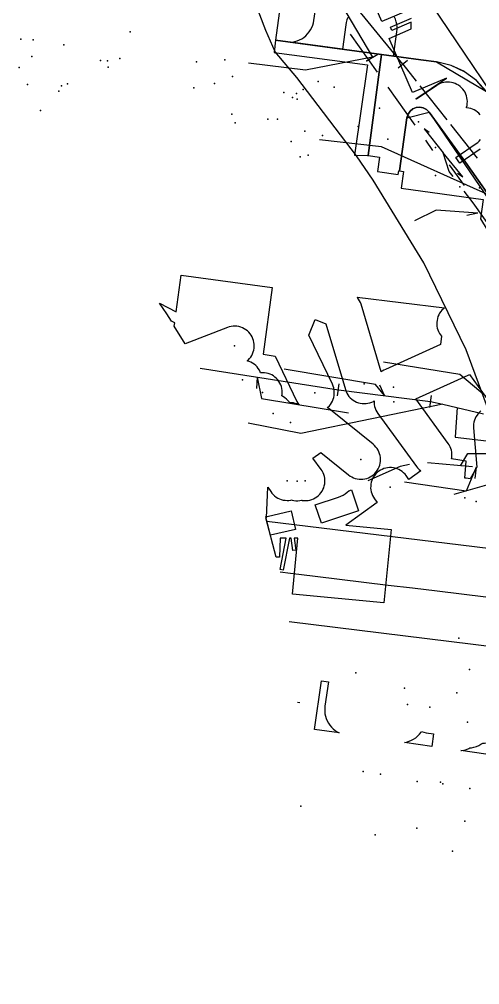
# Model space of a CAD drawing. Header units: metres. Extents: x -3782 to -2031, y 18790 to 19846.
# Drawn here: x -2192.5 to -2155, y 19397.8 to 19476.4 of the extents above; entities that cross this region are included whole.
import ezdxf

# ---------------------------------------------------------------- set-up
doc = ezdxf.new("R2010")
doc.units = ezdxf.units.M
for name, color, linetype in [('BENCH', 7, 'Continuous'), ('BOUNDARY', 7, 'Continuous'), ('CURB', 7, 'Continuous'), ('ELECTR_CABLE', 7, 'Continuous'), ('GRASS', 7, 'Continuous'), ('GROUND', 7, 'Continuous'), ('OVERHEAD_POWER_LINE', 7, 'Continuous'), ('ROAD', 7, 'Continuous'), ('SEWER', 7, 'Continuous'), ('SIDEWALK_PATH', 7, 'Continuous'), ('TREE', 7, 'Continuous'), ('URN', 7, 'Continuous'), ('WATER_PIPELINE', 7, 'Continuous')]:
    doc.layers.add(name, color=color, linetype=linetype)

msp = doc.modelspace()

# ---------------------------------------------------------------- linework, layer by layer
at = {"layer": 'BENCH'}
msp.add_point((-2162.5, 19466.625), dxfattribs=at)
at = {"layer": 'BOUNDARY'}
msp.add_lwpolyline([(-2113.724, 19351.41), (-2114.618, 19359.509), (-2116.331, 19367.474), (-2118.845, 19375.224), (-2122.134, 19382.678), (-2126.164, 19389.758), (-2130.894, 19396.392), (-2136.274, 19402.511), (-2142.248, 19408.05), (-2148.755, 19412.954), (-2149.772, 19413.642), (-2149.79, 19416.457), (-2149.697, 19418.723), (-2150.151, 19426.606), (-2151.381, 19434.405), (-2153.373, 19442.046), (-2156.108, 19449.452), (-2159.561, 19456.553), (-2163.696, 19463.279), (-2165.05, 19465.255), (-2169.912, 19471.64), (-2171.675, 19473.729), (-2172.426, 19475.476), (-2174.146, 19480.033)], dxfattribs=at)
at = {"layer": 'CURB'}
for points in [[(-2163.006, 19473.508), (-2171.634, 19474.671)], [(-2164.091, 19465.282), (-2163.006, 19473.508)], [(-2163.006, 19473.508), (-2159.804, 19473.076)], [(-2159.804, 19473.076), (-2158.527, 19472.904)], [(-2158.527, 19472.904), (-2154.478, 19470.489)], [(-2161.548, 19464.027), (-2160.937, 19468.366), (-2159.14, 19468.818), (-2143.201, 19445.437), (-2142.874, 19442.936), (-2146.418, 19431.631)]]:
    msp.add_lwpolyline(points, dxfattribs=at)
at = {"layer": 'ELECTR_CABLE'}
for points in [[(-2164.089, 19476.171), (-2167.327, 19480.139)], [(-2167.203, 19479.19), (-2163.747, 19473.285)], [(-2161.275, 19472.71), (-2164.089, 19476.171)], [(-2165.565, 19475.157), (-2163.367, 19472.062)], [(-2164.179, 19473.032), (-2163.315, 19473.538)], [(-2169.183, 19472.244), (-2173.842, 19472.792)], [(-2163.747, 19473.285), (-2169.183, 19472.244)], [(-2160.887, 19473.025), (-2161.663, 19472.395)], [(-2161.275, 19472.71), (-2160.187, 19471.337)], [(-2162.499, 19470.839), (-2160.301, 19467.744)], [(-2159.877, 19470.945), (-2157.701, 19468.198)], [(-2157.391, 19467.806), (-2155.215, 19465.06)], [(-2163.02, 19465.991), (-2168.067, 19466.574)], [(-2159.433, 19466.521), (-2158.852, 19465.703)], [(-2154.204, 19462.027), (-2163.02, 19465.991)], [(-2157.507, 19463.99), (-2157.981, 19465.497)], [(-2157.492, 19464.532), (-2156.288, 19462.847)], [(-2157.19, 19463.577), (-2157.507, 19463.99)], [(-2155.549, 19461.436), (-2156.278, 19462.386)], [(-2153.813, 19458.985), (-2155.549, 19461.436)], [(-2155.335, 19461.549), (-2155.334, 19461.553)], [(-2158.56, 19460.846), (-2160.334, 19459.958)], [(-2155.161, 19460.593), (-2158.56, 19460.846)], [(-2155.161, 19460.593), (-2156.077, 19460.411)], [(-2156.625, 19447.469), (-2162.834, 19448.468)], [(-2177.758, 19447.965), (-2166.52, 19446.21)], [(-2163.511, 19446.653), (-2170.918, 19447.902)], [(-2173.115, 19447.24), (-2173.19, 19446.309)], [(-2173.115, 19447.24), (-2172.778, 19445.491)], [(-2152.715, 19444.135), (-2156.625, 19447.469)], [(-2166.597, 19445.716), (-2166.443, 19446.704)], [(-2166.52, 19446.21), (-2159.01, 19445.26)], [(-2162.765, 19445.735), (-2163.511, 19446.653)], [(-2162.765, 19445.735), (-2163.139, 19446.591)], [(-2172.778, 19445.491), (-2165.696, 19444.325)], [(-2159.073, 19444.764), (-2158.947, 19445.756)], [(-2159.01, 19445.26), (-2158.025, 19445.031)], [(-2158.025, 19445.031), (-2169.586, 19442.648)], [(-2158.025, 19445.031), (-2154.71, 19444.26)], [(-2156.86, 19444.76), (-2157.023, 19442.345)], [(-2169.586, 19442.648), (-2173.853, 19443.502)], [(-2157.023, 19442.345), (-2149.857, 19441.512)], [(-2156.582, 19440.029), (-2155.993, 19441.014)], [(-2155.993, 19441.014), (-2154.009, 19441.014)], [(-2161.485, 19439.97), (-2164.133, 19438.81)], [(-2160.731, 19440.136), (-2161.485, 19439.97)], [(-2155.605, 19439.94), (-2159.254, 19440.271)], [(-2149.137, 19439.957), (-2157.13, 19437.691)], [(-2155.293, 19439.912), (-2156.113, 19437.952)], [(-2155.293, 19439.912), (-2155.41, 19438.985)], [(-2156.113, 19437.952), (-2161.141, 19438.682)], [(-2169.849, 19420.783), (-2169.666, 19420.756)]]:
    msp.add_lwpolyline(points, dxfattribs=at)
for points in [[(-2164.892, 19436.344), (-2167.906, 19435.347), (-2168.403, 19436.847), (-2166.504, 19437.476), (-2166.312, 19437.55), (-2166.128, 19437.643), (-2165.954, 19437.753), (-2165.791, 19437.88), (-2165.675, 19437.991), (-2165.461, 19438.062)], [(-2170.016, 19434.845), (-2172.04, 19434.371), (-2172.436, 19435.887), (-2172.319, 19435.908), (-2170.371, 19436.364)], [(-2167.895, 19422.521), (-2167.326, 19422.438), (-2167.613, 19420.459), (-2167.632, 19420.254), (-2167.632, 19420.048), (-2167.611, 19419.843), (-2167.57, 19419.641), (-2167.51, 19419.444), (-2167.43, 19419.254), (-2167.332, 19419.072), (-2167.217, 19418.901), (-2167.086, 19418.742), (-2166.94, 19418.597), (-2166.78, 19418.467), (-2166.608, 19418.353), (-2166.452, 19418.27), (-2168.468, 19418.562)], [(-2161.139, 19417.5), (-2160.966, 19417.535), (-2160.769, 19417.596), (-2160.578, 19417.675), (-2160.397, 19417.773), (-2160.226, 19417.888), (-2160.067, 19418.02), (-2159.922, 19418.166), (-2159.792, 19418.326), (-2159.752, 19418.386), (-2159.567, 19418.331), (-2159.365, 19418.291), (-2158.766, 19418.205), (-2158.915, 19417.178)], [(-2156.561, 19416.837), (-2156.492, 19416.843), (-2156.289, 19416.881), (-2156.092, 19416.939), (-2155.9, 19417.016), (-2155.818, 19417.059), (-2155.685, 19417.073), (-2155.483, 19417.113), (-2155.286, 19417.174), (-2155.096, 19417.253), (-2154.914, 19417.351), (-2154.76, 19417.455), (-2154.636, 19417.45), (-2154.43, 19417.463), (-2154.226, 19417.495), (-2154.027, 19417.548), (-2153.834, 19417.62), (-2153.175, 19417.902), (-2153.396, 19416.379)]]:
    msp.add_lwpolyline(points, close=True, dxfattribs=at)
at = {"layer": 'GRASS'}
for points in [[(-2163.006, 19473.508), (-2171.624, 19474.67), (-2171.758, 19473.678), (-2164.141, 19472.659), (-2165.212, 19465.317), (-2164.14, 19465.289), (-2164.091, 19465.282)], [(-2159.14, 19468.818), (-2159.35, 19469.029), (-2159.607, 19469.167), (-2159.894, 19469.225), (-2160.19, 19469.196), (-2160.465, 19469.082), (-2160.69, 19468.895), (-2160.851, 19468.652), (-2160.937, 19468.366), (-2161.548, 19464.027), (-2161.216, 19463.98), (-2161.406, 19462.632), (-2154.736, 19461.691), (-2154.956, 19460.132), (-2149.592, 19451.261), (-2147.612, 19452.26), (-2150.418, 19456.452), (-2153.275, 19460.61), (-2156.182, 19464.732)]]:
    msp.add_lwpolyline(points, close=True, dxfattribs=at)
at = {"layer": 'GROUND'}
for points in [[(-2153.373, 19442.046), (-2156.108, 19449.452), (-2159.561, 19456.553), (-2163.696, 19463.279), (-2165.05, 19465.255), (-2169.912, 19471.64), (-2171.675, 19473.729), (-2172.426, 19475.476), (-2174.146, 19480.033)], [(-2171.083, 19478.686), (-2171.624, 19474.67), (-2163.006, 19473.508), (-2164.091, 19465.282), (-2163.175, 19465.151), (-2163.343, 19463.978), (-2161.654, 19463.736), (-2161.612, 19464.036), (-2161.548, 19464.027), (-2160.937, 19468.366), (-2160.851, 19468.652), (-2160.69, 19468.895), (-2160.465, 19469.082), (-2160.19, 19469.196), (-2159.894, 19469.225), (-2159.607, 19469.167), (-2159.35, 19469.029), (-2159.14, 19468.818), (-2156.182, 19464.732), (-2153.275, 19460.61)]]:
    msp.add_lwpolyline(points, dxfattribs=at)
at = {"layer": 'OVERHEAD_POWER_LINE'}
for points in [[(-2159.534, 19467.456), (-2157.981, 19465.497)], [(-2159.119, 19467.148), (-2159.534, 19467.456)], [(-2156.401, 19463.559), (-2157.981, 19465.497)], [(-2156.82, 19463.861), (-2156.401, 19463.559)], [(-2126.986, 19429.945), (-2172.328, 19435.476)], [(-2171.266, 19431.4), (-2170.402, 19431.294)], [(-2170.402, 19431.294), (-2168.417, 19431.05)], [(-2168.417, 19431.05), (-2166.432, 19430.807)], [(-2166.432, 19430.807), (-2164.447, 19430.563)], [(-2164.447, 19430.563), (-2162.462, 19430.319)], [(-2162.462, 19430.319), (-2160.477, 19430.075)], [(-2160.477, 19430.075), (-2158.492, 19429.832)], [(-2158.492, 19429.832), (-2156.507, 19429.588)], [(-2156.507, 19429.588), (-2154.522, 19429.344)], [(-2170.517, 19427.358), (-2121.848, 19421.345)]]:
    msp.add_lwpolyline(points, dxfattribs=at)
at = {"layer": 'ROAD'}
for points in [[(-2165.753, 19476.511), (-2165.829, 19476.32), (-2165.886, 19476.122), (-2165.924, 19475.919), (-2166.191, 19473.937), (-2170.385, 19474.503), (-2170.27, 19474.514), (-2170.068, 19474.555), (-2169.871, 19474.615), (-2169.681, 19474.694), (-2169.499, 19474.792), (-2169.328, 19474.906), (-2169.169, 19475.037), (-2169.023, 19475.183), (-2168.893, 19475.343), (-2168.779, 19475.514), (-2168.682, 19475.696), (-2168.603, 19475.887), (-2168.544, 19476.084), (-2168.504, 19476.286), (-2168.214, 19478.265)], [(-2154.479, 19470.49), (-2155.289, 19471.394), (-2155.29, 19471.395), (-2156.255, 19472.111), (-2156.257, 19472.112), (-2157.345, 19472.62), (-2157.347, 19472.621), (-2158.527, 19472.904), (-2158.528, 19472.904), (-2159.804, 19473.076), (-2162.029, 19473.376), (-2161.761, 19475.358), (-2161.744, 19475.563), (-2161.747, 19475.769), (-2161.77, 19475.974), (-2161.813, 19476.176), (-2161.875, 19476.372), (-2161.956, 19476.561)]]:
    msp.add_lwpolyline(points, dxfattribs=at)
at = {"layer": 'SEWER'}
for points in [[(-2160.551, 19477.24), (-2162.977, 19476.193), (-2164.149, 19478.91)], [(-2154.974, 19468.607), (-2155.081, 19468.722), (-2155.198, 19468.827), (-2155.325, 19468.919), (-2155.46, 19468.999), (-2155.603, 19469.065), (-2155.751, 19469.116), (-2155.904, 19469.153), (-2156.059, 19469.175), (-2156.096, 19469.176), (-2156.084, 19469.211), (-2156.047, 19469.364), (-2156.025, 19469.519), (-2156.019, 19469.676), (-2156.028, 19469.833), (-2156.052, 19469.988), (-2156.092, 19470.14), (-2156.146, 19470.287), (-2156.214, 19470.429), (-2156.296, 19470.563), (-2156.391, 19470.688), (-2156.497, 19470.803), (-2156.614, 19470.908), (-2156.741, 19471), (-2156.877, 19471.08), (-2157.019, 19471.146), (-2157.168, 19471.197), (-2157.32, 19471.234), (-2157.476, 19471.256), (-2157.633, 19471.262), (-2157.789, 19471.253), (-2157.944, 19471.229), (-2158.096, 19471.189), (-2158.244, 19471.135), (-2158.385, 19471.067), (-2158.519, 19470.985), (-2160.172, 19469.86), (-2160.204, 19469.906), (-2157.724, 19471.594), (-2160.478, 19470.405), (-2162.382, 19474.816), (-2160.602, 19475.585), (-2160.585, 19476.148), (-2162.161, 19475.468), (-2162.271, 19475.723), (-2160.575, 19476.455)], [(-2154.986, 19465.794), (-2156.639, 19464.668), (-2156.955, 19465.133), (-2155.302, 19466.259), (-2155.177, 19466.353), (-2155.061, 19466.46), (-2154.957, 19466.577)], [(-2154.917, 19444.495), (-2155.035, 19444.392), (-2155.143, 19444.277), (-2155.238, 19444.153), (-2155.322, 19444.02), (-2155.391, 19443.879), (-2155.447, 19443.732), (-2155.487, 19443.58), (-2155.513, 19443.426), (-2155.524, 19443.269), (-2155.519, 19443.112), (-2155.261, 19439.92), (-2155.801, 19438.959), (-2155.805, 19438.96), (-2155.958, 19438.995), (-2156.114, 19439.014), (-2156.223, 19439.022), (-2156.122, 19440.41), (-2157.304, 19440.598), (-2157.291, 19440.66), (-2157.274, 19440.816), (-2157.273, 19440.973), (-2157.287, 19441.13), (-2157.316, 19441.284), (-2157.36, 19441.434), (-2157.419, 19441.58), (-2157.492, 19441.719), (-2157.578, 19441.851), (-2160.216, 19445.478), (-2155.962, 19447.391), (-2155.858, 19447.444), (-2154.092, 19445.016)]]:
    msp.add_lwpolyline(points, dxfattribs=at)
for points in [[(-2179.871, 19451.403), (-2179.838, 19451.652), (-2180.109, 19451.789), (-2180.474, 19452.384), (-2181.073, 19453.257), (-2179.715, 19452.57), (-2179.315, 19455.543), (-2171.905, 19454.547), (-2172.636, 19449.108), (-2171.663, 19448.955), (-2169.89, 19445.272), (-2169.815, 19445.134), (-2169.726, 19445.004), (-2169.713, 19444.988), (-2169.73, 19444.997), (-2169.875, 19445.059), (-2170.025, 19445.105), (-2170.178, 19445.137), (-2170.334, 19445.154), (-2170.491, 19445.156), (-2170.491, 19445.156), (-2170.535, 19445.223), (-2170.634, 19445.345), (-2170.744, 19445.457), (-2170.865, 19445.558), (-2170.994, 19445.646), (-2171.117, 19445.713), (-2171.097, 19445.85), (-2171.09, 19446.007), (-2171.098, 19446.163), (-2171.121, 19446.319), (-2171.16, 19446.471), (-2171.213, 19446.619), (-2171.28, 19446.761), (-2171.361, 19446.895), (-2171.455, 19447.021), (-2171.561, 19447.137), (-2171.677, 19447.242), (-2171.803, 19447.336), (-2171.938, 19447.416), (-2172.08, 19447.483), (-2172.228, 19447.536), (-2172.381, 19447.574), (-2172.536, 19447.596), (-2172.693, 19447.604), (-2172.844, 19447.596), (-2172.879, 19447.682), (-2172.951, 19447.821), (-2173.038, 19447.953), (-2173.136, 19448.075), (-2173.246, 19448.187), (-2173.367, 19448.288), (-2173.496, 19448.376), (-2173.634, 19448.451), (-2173.779, 19448.513), (-2173.929, 19448.559), (-2173.945, 19448.563), (-2173.86, 19448.636), (-2173.752, 19448.75), (-2173.656, 19448.874), (-2173.572, 19449.007), (-2173.502, 19449.147), (-2173.446, 19449.294), (-2173.404, 19449.445), (-2173.378, 19449.6), (-2173.366, 19449.757), (-2173.37, 19449.914), (-2173.39, 19450.069), (-2173.425, 19450.223), (-2173.474, 19450.372), (-2173.538, 19450.515), (-2173.616, 19450.651), (-2173.706, 19450.78), (-2173.809, 19450.898), (-2173.923, 19451.006), (-2174.047, 19451.103), (-2174.18, 19451.186), (-2174.32, 19451.257), (-2174.467, 19451.313), (-2174.618, 19451.355), (-2174.773, 19451.381), (-2174.93, 19451.392), (-2175.087, 19451.388), (-2175.243, 19451.369), (-2175.396, 19451.334), (-2175.545, 19451.284), (-2178.979, 19449.952)], [(-2157.895, 19452.875), (-2157.976, 19452.81), (-2158.088, 19452.7), (-2158.189, 19452.58), (-2158.277, 19452.45), (-2158.352, 19452.313), (-2158.414, 19452.168), (-2158.461, 19452.018), (-2158.493, 19451.865), (-2158.51, 19451.708), (-2158.511, 19451.551), (-2158.497, 19451.395), (-2158.468, 19451.241), (-2158.424, 19451.09), (-2158.365, 19450.944), (-2158.292, 19450.805), (-2158.206, 19450.674), (-2158.131, 19450.57), (-2158.214, 19449.886), (-2162.689, 19447.874), (-2162.829, 19447.803), (-2162.961, 19447.718), (-2163.034, 19447.661), (-2164.672, 19453.174), (-2164.724, 19453.322), (-2164.79, 19453.464), (-2164.87, 19453.599), (-2164.963, 19453.726), (-2164.978, 19453.743)], [(-2160.776, 19438.914), (-2160.999, 19439.221), (-2161.097, 19439.343), (-2161.207, 19439.455), (-2161.328, 19439.556), (-2161.457, 19439.644), (-2161.595, 19439.72), (-2161.74, 19439.781), (-2161.89, 19439.828), (-2162.043, 19439.86), (-2162.199, 19439.877), (-2162.356, 19439.879), (-2162.513, 19439.865), (-2162.667, 19439.835), (-2162.818, 19439.791), (-2162.963, 19439.733), (-2163.102, 19439.66), (-2163.234, 19439.574), (-2163.356, 19439.475), (-2163.468, 19439.365), (-2163.569, 19439.245), (-2163.657, 19439.115), (-2163.733, 19438.977), (-2163.794, 19438.833), (-2163.841, 19438.683), (-2163.873, 19438.529), (-2163.89, 19438.373), (-2163.892, 19438.216), (-2163.878, 19438.06), (-2163.849, 19437.906), (-2163.804, 19437.755), (-2163.746, 19437.609), (-2163.673, 19437.47), (-2163.587, 19437.339), (-2163.364, 19437.032), (-2165.913, 19435.179), (-2162.235, 19434.827), (-2162.807, 19428.854), (-2170.243, 19429.567), (-2169.806, 19434.132), (-2170.115, 19434.135), (-2169.972, 19433.162), (-2170.226, 19433.125), (-2170.374, 19434.137), (-2170.508, 19434.138), (-2171.003, 19431.537), (-2171.254, 19431.585), (-2170.768, 19434.14), (-2171.25, 19434.144), (-2171.311, 19432.579), (-2171.576, 19432.589), (-2172.412, 19435.795), (-2172.36, 19435.786), (-2172.262, 19438.289), (-2172.025, 19437.927), (-2171.932, 19437.8), (-2171.828, 19437.683), (-2171.712, 19437.577), (-2171.587, 19437.482), (-2171.453, 19437.4), (-2171.312, 19437.332), (-2171.164, 19437.278), (-2171.012, 19437.238), (-2170.857, 19437.214), (-2170.7, 19437.205), (-2170.544, 19437.211), (-2170.388, 19437.233), (-2170.345, 19437.243), (-2170.285, 19437.224), (-2170.132, 19437.192), (-2169.975, 19437.176), (-2169.818, 19437.174), (-2169.662, 19437.188), (-2169.508, 19437.217), (-2169.5, 19437.22), (-2169.461, 19437.211), (-2169.304, 19437.195), (-2169.147, 19437.193), (-2168.991, 19437.207), (-2168.837, 19437.236), (-2168.686, 19437.28), (-2168.54, 19437.339), (-2168.401, 19437.412), (-2168.27, 19437.498), (-2168.148, 19437.596), (-2168.036, 19437.706), (-2167.935, 19437.827), (-2167.846, 19437.956), (-2167.771, 19438.094), (-2167.71, 19438.239), (-2167.663, 19438.388), (-2167.63, 19438.542), (-2167.614, 19438.698), (-2167.612, 19438.855), (-2167.626, 19439.012), (-2167.655, 19439.166), (-2167.699, 19439.317), (-2167.758, 19439.462), (-2167.831, 19439.601), (-2167.917, 19439.733), (-2168.587, 19440.654), (-2167.959, 19441.11), (-2165.696, 19439.284), (-2165.569, 19439.191), (-2165.434, 19439.112), (-2165.291, 19439.046), (-2165.143, 19438.994), (-2164.99, 19438.957), (-2164.835, 19438.935), (-2164.678, 19438.929), (-2164.521, 19438.938), (-2164.366, 19438.962), (-2164.214, 19439.002), (-2164.066, 19439.056), (-2163.925, 19439.124), (-2163.791, 19439.206), (-2163.666, 19439.3), (-2163.55, 19439.407), (-2163.446, 19439.524), (-2163.353, 19439.651), (-2163.274, 19439.786), (-2163.208, 19439.929), (-2163.156, 19440.077), (-2163.119, 19440.23), (-2163.097, 19440.385), (-2163.091, 19440.542), (-2163.1, 19440.699), (-2163.124, 19440.854), (-2163.164, 19441.006), (-2163.218, 19441.153), (-2163.286, 19441.295), (-2163.368, 19441.429), (-2163.462, 19441.554), (-2163.569, 19441.669), (-2163.686, 19441.774), (-2167.17, 19444.586), (-2167.297, 19444.678), (-2167.414, 19444.747), (-2167.365, 19444.788), (-2167.255, 19444.899), (-2167.156, 19445.022), (-2167.07, 19445.153), (-2166.997, 19445.292), (-2166.938, 19445.437), (-2166.893, 19445.588), (-2166.864, 19445.742), (-2166.849, 19445.898), (-2166.85, 19446.055), (-2166.867, 19446.211), (-2166.899, 19446.365), (-2166.945, 19446.515), (-2167.006, 19446.66), (-2168.93, 19450.657), (-2168.416, 19451.928), (-2167.534, 19451.57), (-2165.947, 19446.23), (-2165.895, 19446.082), (-2165.828, 19445.94), (-2165.748, 19445.804), (-2165.655, 19445.678), (-2165.551, 19445.561), (-2165.435, 19445.455), (-2165.309, 19445.36), (-2165.175, 19445.279), (-2165.033, 19445.211), (-2164.886, 19445.157), (-2164.734, 19445.118), (-2164.579, 19445.094), (-2164.422, 19445.086), (-2164.265, 19445.093), (-2164.11, 19445.115), (-2163.957, 19445.152), (-2163.809, 19445.204), (-2163.667, 19445.271), (-2163.612, 19445.303), (-2163.614, 19445.167), (-2163.6, 19445.011), (-2163.57, 19444.856), (-2163.526, 19444.706), (-2163.468, 19444.56), (-2163.395, 19444.421), (-2163.309, 19444.29), (-2160.165, 19439.968), (-2160.067, 19439.846), (-2159.957, 19439.734), (-2159.836, 19439.633), (-2159.811, 19439.616)]]:
    msp.add_lwpolyline(points, close=True, dxfattribs=at)
at = {"layer": 'SIDEWALK_PATH'}
msp.add_lwpolyline([(-2154.478, 19470.489), (-2155.289, 19471.394), (-2156.256, 19472.111), (-2157.346, 19472.621), (-2158.527, 19472.904), (-2159.804, 19473.076), (-2163.006, 19473.508), (-2164.091, 19465.282), (-2163.175, 19465.151), (-2163.343, 19463.978), (-2161.654, 19463.736), (-2161.612, 19464.036), (-2161.548, 19464.027), (-2160.937, 19468.366), (-2160.851, 19468.652), (-2160.69, 19468.895), (-2160.465, 19469.082), (-2160.19, 19469.196), (-2159.894, 19469.225), (-2159.607, 19469.167), (-2159.35, 19469.029), (-2159.14, 19468.818), (-2156.182, 19464.732), (-2153.275, 19460.61)], dxfattribs=at)
at = {"layer": 'TREE'}
for p in [(-2183.461, 19475.348), (-2192.373, 19474.76), (-2191.35, 19474.712), (-2188.873, 19474.286), (-2191.471, 19473.356), (-2185.873, 19473.01), (-2185.311, 19472.993), (-2184.307, 19473.178), (-2178.052, 19472.903), (-2175.768, 19473.083), (-2164.198, 19473.005), (-2192.484, 19472.46), (-2185.264, 19472.474), (-2175.142, 19471.705), (-2168.167, 19471.305), (-2191.816, 19471.065), (-2189.281, 19470.537), (-2189.058, 19470.953), (-2188.564, 19471.125), (-2178.277, 19470.786), (-2176.613, 19471.161), (-2170.965, 19470.419), (-2169.389, 19470.667), (-2166.867, 19470.849), (-2170.261, 19470.011), (-2169.921, 19470.332), (-2169.867, 19469.877), (-2190.768, 19468.951), (-2175.194, 19468.659), (-2172.25, 19468.244), (-2171.468, 19468.239), (-2160.01, 19468.034), (-2174.905, 19467.933), (-2169.26, 19467.255), (-2164.906, 19467.638), (-2167.799, 19466.924), (-2170.362, 19466.413), (-2158.617, 19465.938), (-2169.635, 19465.166), (-2168.965, 19465.32), (-2158.613, 19463.653), (-2156.629, 19462.74), (-2155.022, 19462.651), (-2174.966, 19449.793), (-2174.331, 19447.011), (-2164.413, 19446.686), (-2162.033, 19446.415), (-2172.69, 19446.004), (-2168.448, 19445.965), (-2162.015, 19445.231), (-2171.829, 19444.281), (-2170.427, 19443.557), (-2164.691, 19440.528), (-2170.686, 19438.805), (-2169.882, 19438.773), (-2169.211, 19438.792), (-2162.293, 19438.279), (-2156.229, 19437.418), (-2155.295, 19437.105), (-2156.704, 19425.997), (-2155.842, 19423.433), (-2165.097, 19423.177), (-2161.143, 19421.92), (-2156.88, 19421.538), (-2160.896, 19420.586), (-2159.064, 19420.37), (-2156, 19419.149), (-2164.496, 19415.137), (-2163.089, 19414.92), (-2160.117, 19414.308), (-2158.202, 19414.277), (-2158.013, 19414.121), (-2155.814, 19413.74), (-2169.577, 19412.326), (-2156.24, 19411.089), (-2163.534, 19409.985), (-2160.127, 19410.511), (-2157.221, 19408.64)]:
    msp.add_point(p, dxfattribs=at)
at = {"layer": 'URN'}
msp.add_point((-2163.175, 19469.132), dxfattribs=at)
at = {"layer": 'WATER_PIPELINE'}
msp.add_lwpolyline([(-2146.547, 19459.227), (-2160.323, 19479.669)], dxfattribs=at)

doc.saveas('drawing.dxf')
